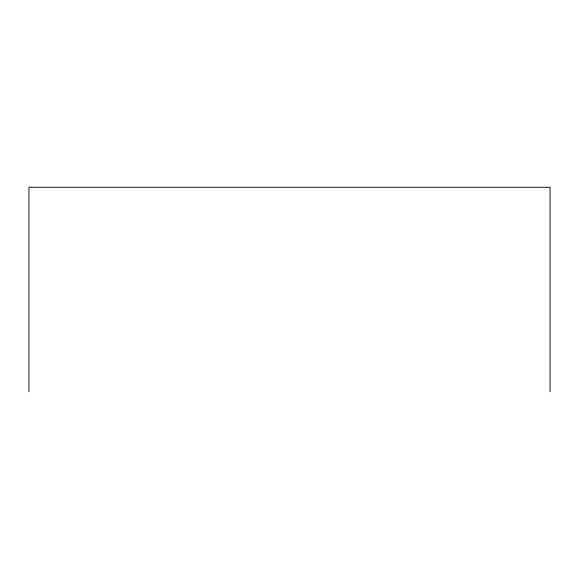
<?xml version="1.0" encoding="UTF-8"?>
<svg xmlns="http://www.w3.org/2000/svg" width="579" height="579" viewBox="0 0 579 579"><rect width="100%" height="100%" fill="white"/><g stroke="black" fill="none" stroke-linecap="round" stroke-linejoin="round"><path stroke-width="0.87" d="M550.05 391.744L550.05 187.256L28.95 187.256L28.95 391.744"/></g></svg>
